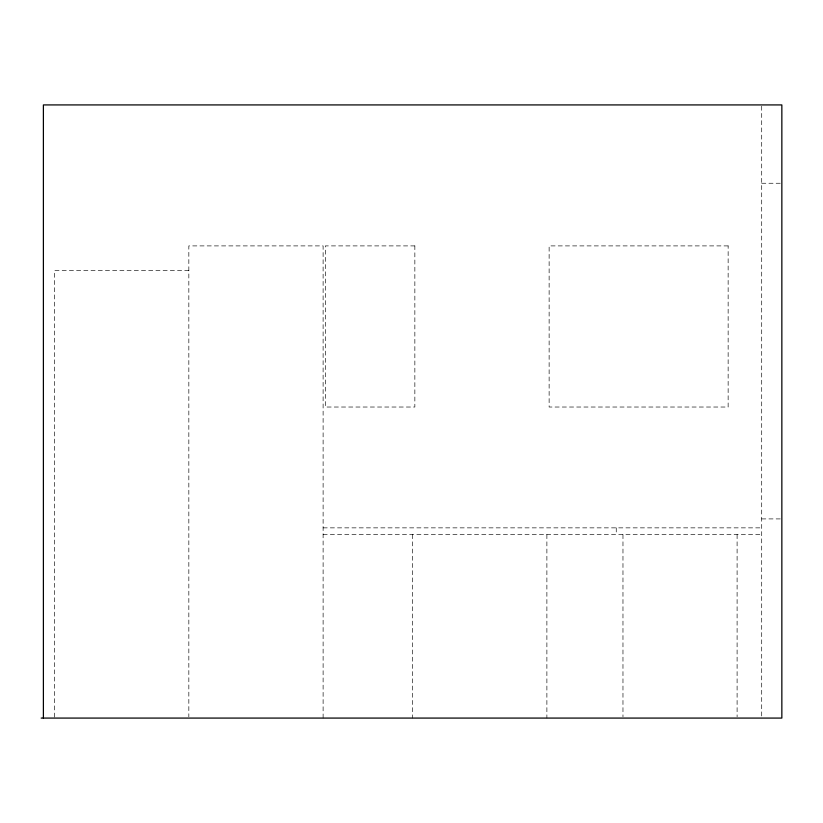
<?xml version="1.0" encoding="UTF-8"?>
<svg xmlns="http://www.w3.org/2000/svg" width="823" height="823" viewBox="0 0 823 823"><rect width="100%" height="100%" fill="white"/><g stroke="black" fill="none" stroke-linecap="round" stroke-linejoin="round"><path stroke-width="0.62" stroke-dasharray="4.12 3.09" d="M761.707 183.251L780.595 183.251M188.837 270.52L54.575 270.52L54.575 718.078M761.707 518.912L780.595 518.912M323.11 527.862L761.707 527.862M323.11 534.58L761.707 534.58M761.707 106.208L761.707 716.792M737.099 534.58L737.099 716.792M622.97 534.58L622.97 716.792M616.252 527.862L616.252 534.58M546.884 534.58L546.884 718.078M412.621 534.58L412.621 718.078M323.11 718.078L323.11 245.902L188.837 245.902L188.837 716.792M414.854 245.902L325.342 245.902L325.342 407.025L414.854 407.025L414.854 245.902M728.139 245.902L549.126 245.902L549.126 407.025L728.139 407.025L728.139 245.902"/><path stroke-width="1.23" d="M41.15 718.078L781.85 718.078L781.85 104.922L43.393 104.922L43.393 718.078"/></g></svg>
